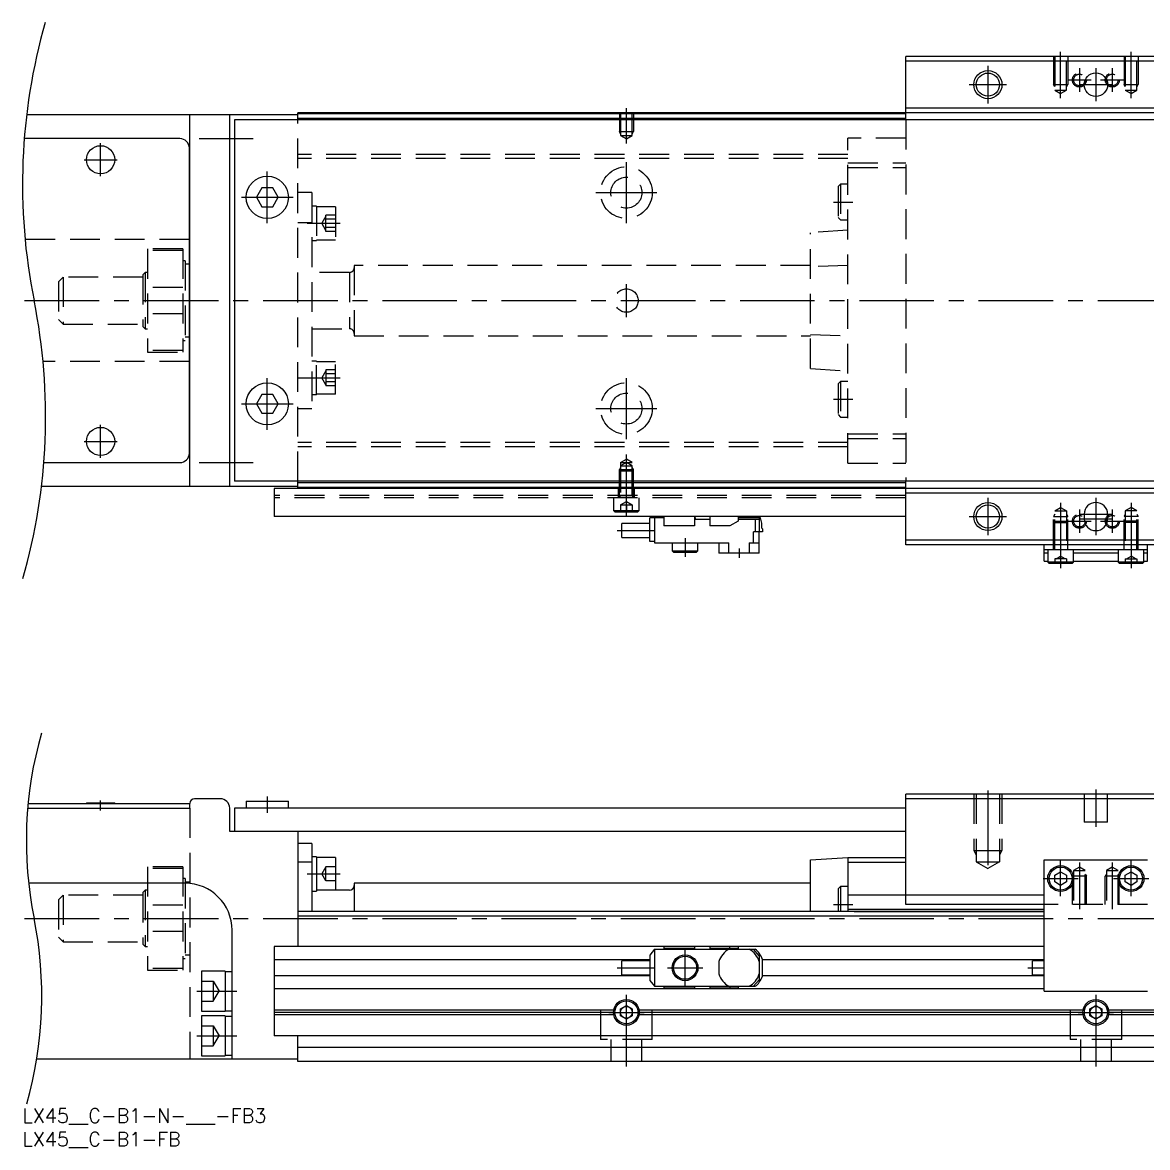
# Model space of a CAD drawing. Extents: x 0 to 520, y -8 to 231.
# Drawn here: x 0 to 239.6, y -8.3 to 231.4 of the extents above; entities that cross this region are included whole.
import ezdxf

# ---------------------------------------------------------------- set-up
doc = ezdxf.new("R2010")
doc.units = 0
doc.header["$LTSCALE"] = 0.5
doc.linetypes.add('CENTER', pattern=[50.8, 31.75, -6.35, 6.35, -6.35])
doc.linetypes.add('DASHED', pattern=[19.05, 12.7, -6.35])
for name, color, linetype in [('MSM_CENTER', 1, 'CENTER'), ('MSM_CONTINUOUS', 7, 'CONTINUOUS'), ('MSM_DASHED', 4, 'DASHED'), ('MSM_NARROW', 5, 'CONTINUOUS'), ('MSM_PART_NUMBER', 7, 'CONTINUOUS')]:
    doc.layers.add(name, color=color, linetype=linetype)
doc.styles.get("Standard").update_dxf_attribs({"font": 'txt.shx', "height": 3, "bigfont": 'bigfont.shx'})

# ---------------------------------------------------------------- blocks, each defined once
blk = doc.blocks.new('*U2')
at = {"layer": 'MSM_PART_NUMBER'}
blk.add_text('LX45__C-B1-N-___-FB3', height=3, dxfattribs=at).set_placement((0, -3))
blk = doc.blocks.new('*U3')
at = {"layer": 'MSM_PART_NUMBER'}
blk.add_text('LX45__C-B1-FB', height=3, dxfattribs=at).set_placement((0, -8))

msp = doc.modelspace()

# ---------------------------------------------------------------- linework, layer by layer
at = {"layer": 'MSM_CENTER'}
for p, q in [((221.14, 215.21), (221.14, 225.12)), ((236.14, 215.21), (236.14, 225.12)), ((205.64, 222.12), (205.64, 214.12)), ((225.14, 221.62), (225.14, 216.62)), ((228.64, 221.62), (228.64, 214.62)), ((232.14, 221.62), (232.14, 216.62)), ((201.64, 218.12), (209.64, 218.12)), ((222.64, 219.12), (227.64, 219.12)), ((225.14, 218.12), (232.14, 218.12)), ((229.64, 219.12), (234.64, 219.12)), ((128.64, 205.61), (128.64, 213.12)), ((37.64, 206.62), (49.14, 206.62)), ((16.64, 198.62), (16.64, 205.62)), ((13.14, 202.12), (20.14, 202.12)), ((128.64, 188.62), (128.64, 201.62)), ((52.14, 188.62), (52.14, 199.62)), ((46.64, 194.12), (57.64, 194.12)), ((122.14, 195.12), (135.14, 195.12)), ((172.74, 193.12), (176.84, 193.12)), ((60.64, 188.58), (67.64, 188.58)), ((128.64, 168.62), (128.64, 175.62)), ((0.46, 172.12), (412.64, 172.12)), ((52.14, 144.62), (52.14, 155.62)), ((60.64, 155.67), (67.64, 155.67)), ((128.64, 142.62), (128.64, 155.62)), ((172.74, 151.12), (176.84, 151.12)), ((46.64, 150.12), (57.64, 150.12)), ((122.14, 149.12), (135.14, 149.12)), ((16.64, 138.62), (16.64, 145.62)), ((13.14, 142.12), (20.14, 142.12)), ((128.64, 126.12), (128.64, 139.33)), ((37.64, 137.62), (49.14, 137.62)), ((205.64, 130.12), (205.64, 122.12)), ((228.64, 130.12), (228.64, 122.12)), ((221.14, 129.03), (221.14, 115.12)), ((225.14, 127.62), (225.14, 122.62)), ((232.14, 127.62), (232.14, 122.62)), ((236.14, 129.03), (236.14, 115.12)), ((201.64, 126.12), (209.64, 126.12)), ((222.64, 125.12), (227.64, 125.12)), ((225.14, 126.62), (232.14, 126.62)), ((225.14, 125.62), (232.14, 125.62)), ((229.64, 125.12), (234.64, 125.12)), ((126.64, 123.17), (134.64, 123.17)), ((141.14, 121.52), (141.14, 117.52)), ((152.64, 119.32), (152.64, 117.32)), ((205.64, 67.76), (205.64, 50.18)), ((228.64, 68), (228.64, 60)), ((16.64, 63.5), (16.64, 65.6)), ((52.14, 66.5), (52.14, 63)), ((221.14, 45.25), (221.14, 52.75)), ((236.14, 45.25), (236.14, 52.75)), ((225.14, 52.41), (225.14, 42.5)), ((232.14, 52.41), (232.14, 42.5)), ((60.64, 50), (67.64, 50)), ((217.39, 49), (224.89, 49)), ((232.39, 49), (239.89, 49)), ((172.74, 43.5), (176.84, 43.5)), ((0.46, 40.5), (412.64, 40.5)), ((141.14, 26.25), (141.14, 33.75)), ((126.64, 30), (134.64, 30)), ((137.39, 30), (144.89, 30)), ((214.14, 30), (217.64, 30)), ((37.14, 25), (45.64, 25)), ((128.64, 9), (128.64, 24.25)), ((228.64, 24.25), (228.64, 9)), ((124.89, 20.5), (132.39, 20.5)), ((224.89, 20.5), (232.39, 20.5)), ((37.14, 15.5), (45.64, 15.5))]:
    msp.add_line(p, q, dxfattribs=at)
at = {"layer": 'MSM_CONTINUOUS'}
for p, q in [((269.14, 224.12), (188.14, 224.12)), ((188.14, 210.62), (188.14, 224.12)), ((269.14, 223.12), (188.14, 223.12)), ((58.64, 211.72), (0.88, 211.72)), ((35.64, 132.52), (35.64, 211.72)), ((44.14, 132.52), (44.14, 211.72)), ((398.64, 212.12), (58.64, 212.12)), ((58.64, 210.62), (58.64, 212.12)), ((188.14, 211.92), (58.64, 211.92)), ((188.14, 210.92), (58.64, 210.92)), ((269.14, 213.12), (188.14, 213.12)), ((410.14, 210.62), (45.14, 210.62)), ((45.14, 210.62), (45.14, 133.62)), ((33.54, 206.62), (0.38, 206.62)), ((35.54, 139.62), (35.54, 204.62)), ((35.64, 202.22), (35.54, 202.22)), ((35.64, 197.72), (35.54, 197.72)), ((50.99, 196.12), (49.83, 194.12)), ((49.83, 194.12), (50.99, 192.12)), ((53.3, 196.12), (50.99, 196.12)), ((54.45, 194.12), (53.3, 196.12)), ((53.3, 192.12), (54.45, 194.12)), ((50.99, 192.12), (53.3, 192.12)), ((35.64, 185.12), (35.54, 185.12)), ((35.64, 179.87), (35.54, 179.87)), ((35.54, 164.37), (35.64, 164.37)), ((35.64, 159.12), (35.54, 159.12)), ((50.99, 152.12), (49.83, 150.12)), ((53.3, 152.12), (50.99, 152.12)), ((54.45, 150.12), (53.3, 152.12)), ((49.83, 150.12), (50.99, 148.12)), ((53.3, 148.12), (54.45, 150.12)), ((35.64, 146.52), (35.54, 146.52)), ((50.99, 148.12), (53.3, 148.12)), ((35.54, 142.02), (35.64, 142.02)), ((4.55, 137.62), (33.54, 137.62)), ((58.64, 132.52), (4.05, 132.52)), ((410.14, 133.62), (45.14, 133.62)), ((53.64, 132.12), (53.64, 126.12)), ((188.14, 132.12), (53.64, 132.12)), ((58.64, 132.12), (58.64, 133.62)), ((188.14, 133.32), (58.64, 133.32)), ((188.14, 132.32), (58.64, 132.32)), ((188.14, 120.12), (188.14, 133.62)), ((403.64, 132.12), (188.14, 132.12)), ((269.14, 131.12), (188.14, 131.12)), ((188.14, 126.12), (53.64, 126.12)), ((127.64, 121.67), (127.64, 124.67)), ((133.64, 124.67), (127.64, 124.67)), ((136.64, 125.82), (133.64, 125.82)), ((133.64, 120.82), (133.64, 125.82)), ((134.64, 125.82), (134.64, 120.52)), ((136.64, 126.12), (136.64, 124.12)), ((143.14, 126.12), (143.14, 124.12)), ((143.39, 125.82), (143.14, 125.82)), ((143.39, 125.52), (143.39, 125.82)), ((146.44, 125.52), (143.39, 125.52)), ((146.44, 126.12), (146.44, 124.12)), ((152.44, 125.14), (150.69, 124.12)), ((152.44, 126.12), (152.44, 125.14)), ((157.18, 125.82), (152.44, 125.82)), ((157.01, 125.52), (152.44, 125.52)), ((156.08, 125.52), (156.08, 122.88)), ((156.94, 125.52), (156.94, 122.88)), ((157.01, 125.52), (157.01, 125.82)), ((157.5, 124.74), (157.18, 125.82)), ((157.5, 123.62), (157.5, 124.74)), ((226.14, 126.62), (226.14, 125.62)), ((231.14, 125.62), (231.14, 126.62)), ((143.14, 124.12), (136.64, 124.12)), ((150.69, 124.12), (146.44, 124.12)), ((157.64, 122.88), (155.71, 122.88)), ((155.71, 120.52), (155.71, 122.88)), ((156.94, 118.32), (156.94, 122.88)), ((157.64, 123.47), (157.5, 123.62)), ((157.64, 123.47), (157.64, 122.88)), ((127.64, 121.67), (133.64, 121.67)), ((134.64, 120.82), (133.64, 120.82)), ((134.64, 120.52), (150.49, 120.52)), ((138.39, 120.52), (138.39, 118.82)), ((143.89, 118.82), (143.89, 120.52)), ((148.34, 120.52), (148.34, 118.32)), ((150.49, 118.32), (150.49, 120.52)), ((154.8, 120.52), (156.94, 120.52)), ((154.8, 120.52), (154.8, 118.32)), ((269.14, 121.12), (188.14, 121.12)), ((269.14, 120.12), (188.14, 120.12)), ((217.64, 116.62), (217.64, 120.12)), ((239.64, 116.62), (239.64, 120.12)), ((138.39, 118.82), (138.69, 118.52)), ((138.39, 118.82), (143.89, 118.82)), ((138.69, 118.52), (143.59, 118.52)), ((143.59, 118.52), (143.89, 118.82)), ((156.94, 118.32), (148.34, 118.32)), ((217.64, 119.12), (239.64, 119.12)), ((217.64, 118.39), (218.39, 118.39)), ((218.39, 119.12), (218.39, 116.42)), ((223.89, 116.42), (223.89, 119.12)), ((223.89, 118.39), (233.39, 118.39)), ((233.39, 119.12), (233.39, 116.42)), ((238.89, 116.42), (238.89, 119.12)), ((238.89, 118.39), (239.64, 118.39)), ((217.64, 116.62), (218.39, 116.62)), ((218.39, 116.42), (218.69, 116.12)), ((223.89, 116.42), (218.39, 116.42)), ((223.59, 116.12), (218.69, 116.12)), ((223.59, 116.12), (223.89, 116.42)), ((223.89, 116.62), (233.39, 116.62)), ((238.89, 116.42), (233.39, 116.42)), ((233.39, 116.42), (233.69, 116.12)), ((238.59, 116.12), (233.69, 116.12)), ((238.59, 116.12), (238.89, 116.42)), ((238.89, 116.62), (239.64, 116.62)), ((1.21, 65), (35.54, 65)), ((13.64, 65.1), (19.64, 65.1)), ((13.64, 65.1), (13.64, 65)), ((19.64, 65), (19.64, 65.1)), ((35.54, 65), (35.54, 64)), ((35.64, 64), (35.64, 65)), ((42.14, 66), (36.64, 66)), ((47.64, 65.5), (47.64, 64)), ((47.64, 65.5), (56.64, 65.5)), ((56.64, 64), (56.64, 65.5)), ((269.14, 67), (188.14, 67)), ((188.14, 43.5), (188.14, 67)), ((269.14, 66), (188.14, 66)), ((1.12, 64), (35.64, 64)), ((44.14, 59), (44.14, 64)), ((45.14, 64), (45.14, 59)), ((188.14, 64), (45.14, 64)), ((188.14, 59), (44.14, 59)), ((58.64, 59), (58.64, 34.5)), ((61.64, 56.5), (58.64, 56.5)), ((61.64, 56.5), (61.64, 42)), ((62.64, 53.65), (61.64, 53.65)), ((62.64, 53.65), (62.64, 46.35)), ((66.64, 53.5), (62.64, 53.5)), ((66.64, 53.5), (66.64, 46.5)), ((167.84, 53), (175.84, 53.5)), ((167.84, 42), (167.84, 53)), ((175.84, 53.5), (188.14, 53.5)), ((175.84, 53.5), (175.84, 42)), ((217.64, 53), (239.64, 53)), ((217.64, 25), (217.64, 53)), ((61.64, 52.5), (58.64, 52.5)), ((175.84, 52.5), (188.14, 52.5)), ((219.89, 49.72), (221.14, 50.44)), ((221.14, 50.44), (222.39, 49.72)), ((234.89, 49.72), (236.14, 50.44)), ((236.14, 50.44), (237.39, 49.72)), ((34.64, 48), (1.31, 48)), ((70.64, 48), (70.64, 42)), ((167.84, 48), (70.64, 48)), ((219.89, 48.28), (219.89, 49.72)), ((221.14, 47.56), (219.89, 48.28)), ((222.39, 48.28), (221.14, 47.56)), ((222.39, 49.72), (222.39, 48.28)), ((234.89, 48.28), (234.89, 49.72)), ((236.14, 47.56), (234.89, 48.28)), ((237.39, 48.28), (236.14, 47.56)), ((237.39, 49.72), (237.39, 48.28)), ((61.64, 46.35), (62.64, 46.35)), ((69.64, 46.5), (62.64, 46.5)), ((174.24, 47.3), (173.74, 46.8)), ((173.74, 46.8), (173.74, 42)), ((175.84, 47.3), (174.24, 47.3)), ((174.24, 47.3), (174.24, 42)), ((217.64, 45.5), (175.84, 45.5)), ((217.64, 43.5), (188.14, 43.5)), ((217.64, 42), (58.64, 42)), ((217.64, 41), (58.64, 41)), ((217.64, 42.4), (175.84, 42.4)), ((177.14, 42), (217.64, 42)), ((44.64, 10.5), (44.64, 38)), ((53.64, 34.5), (53.64, 15.5)), ((217.64, 34.5), (53.64, 34.5)), ((134.64, 33.95), (133.64, 32.69)), ((134.64, 33.95), (156.08, 33.95)), ((134.64, 33.95), (134.64, 26.05)), ((136.64, 34.5), (136.64, 33.95)), ((143.14, 34.1), (136.64, 34.1)), ((143.14, 34.5), (143.14, 33.95)), ((146.44, 34.5), (146.44, 33.95)), ((152.44, 34.1), (146.44, 34.1)), ((150.69, 34.1), (150.69, 34.5)), ((152.44, 34.5), (152.44, 33.95)), ((156.94, 32.55), (155.71, 33.95)), ((133.64, 31.7), (53.64, 31.7)), ((127.64, 28.5), (127.64, 31.5)), ((133.64, 31.5), (127.64, 31.5)), ((133.64, 32.69), (133.64, 27.3)), ((148.34, 31.33), (148.34, 28.67)), ((156.94, 32.55), (156.94, 27.45)), ((157.64, 28.24), (157.64, 31.76)), ((217.64, 31.7), (157.64, 31.7)), ((215.14, 28.5), (215.14, 31.5)), ((217.64, 31.5), (215.14, 31.5)), ((43.14, 29.25), (38.14, 29.25)), ((38.14, 29.25), (38.14, 20.75)), ((43.14, 29.25), (43.14, 20.75)), ((44.64, 29.15), (43.14, 29.15)), ((133.64, 28.3), (53.64, 28.3)), ((127.64, 28.5), (133.64, 28.5)), ((133.64, 27.3), (134.64, 26.05)), ((155.71, 26.05), (156.94, 27.45)), ((217.64, 28.3), (157.64, 28.3)), ((215.14, 28.5), (217.64, 28.5)), ((217.64, 25.5), (53.64, 25.5)), ((134.64, 26.05), (156.08, 26.05)), ((136.64, 26.05), (136.64, 25.5)), ((143.14, 25.9), (136.64, 25.9)), ((143.14, 26.05), (143.14, 25.5)), ((146.44, 26.05), (146.44, 25.5)), ((152.44, 25.9), (146.44, 25.9)), ((150.69, 25.9), (150.69, 25.5)), ((152.44, 26.05), (152.44, 25.5)), ((217.64, 25), (239.64, 25)), ((127.39, 21.22), (128.64, 21.94)), ((128.64, 21.94), (129.89, 21.22)), ((227.39, 21.22), (228.64, 21.94)), ((228.64, 21.94), (229.89, 21.22)), ((38.14, 20.75), (43.14, 20.75)), ((43.14, 19.75), (38.14, 19.75)), ((38.14, 19.75), (38.14, 11.25)), ((43.14, 20.85), (44.64, 20.85)), ((43.14, 19.75), (43.14, 11.25)), ((44.64, 19.65), (43.14, 19.65)), ((125.94, 21), (53.64, 21)), ((125.89, 20.5), (53.64, 20.5)), ((125.94, 20), (53.64, 20)), ((127.39, 19.78), (127.39, 21.22)), ((128.64, 19.06), (127.39, 19.78)), ((129.89, 19.78), (128.64, 19.06)), ((129.89, 21.22), (129.89, 19.78)), ((225.94, 21), (131.35, 21)), ((225.94, 20), (131.35, 20)), ((225.89, 20.5), (131.39, 20.5)), ((227.39, 19.78), (227.39, 21.22)), ((228.64, 19.06), (227.39, 19.78)), ((229.89, 19.78), (228.64, 19.06)), ((229.89, 21.22), (229.89, 19.78)), ((325.94, 21), (231.35, 21)), ((325.94, 20), (231.35, 20)), ((325.89, 20.5), (231.39, 20.5)), ((403.64, 15.5), (53.64, 15.5)), ((58.64, 10), (58.64, 15.5)), ((398.64, 13), (58.64, 13)), ((58.64, 10.5), (3.01, 10.5)), ((38.14, 11.25), (43.14, 11.25)), ((43.14, 11.35), (44.64, 11.35)), ((398.64, 10), (58.64, 10))]:
    msp.add_line(p, q, dxfattribs=at)
for centre, radius in [((205.64, 218.12), 2.46), ((228.64, 218.12), 2.5), ((16.64, 202.12), 3), ((52.14, 194.12), 4.5), ((52.14, 150.12), 4.5), ((16.64, 142.12), 3), ((205.64, 126.12), 2.46), ((221.14, 49), 2.75), ((221.14, 49), 2.45), ((236.14, 49), 2.75), ((236.14, 49), 2.45), ((141.14, 30), 2.75), ((141.14, 30), 2.45), ((128.64, 20.5), 2.75), ((128.64, 20.5), 2.45), ((128.64, 20.5), 1.25), ((228.64, 20.5), 2.75), ((228.64, 20.5), 2.45), ((228.64, 20.5), 1.25)]:
    msp.add_circle(centre, radius, dxfattribs=at)
for centre, radius, start, end in [((33.54, 204.62), 2, 0, 90), ((33.54, 139.62), 2, 270, 0), ((228.64, 126.62), 2.5, 0, 180), ((228.64, 125.62), 2.5, 180, 0), ((36.64, 65), 1, 90, 180), ((42.14, 64), 2, 0, 90), ((34.64, 38), 10, 0, 90), ((69.64, 47.5), 1, 270, 0), ((152.64, 30), 4.5, 118.6246, 162.8538), ((152.64, 30), 4.5, 17.1462, 61.3754), ((153.02, 30), 5, 38.3525, 52.1855), ((152.64, 30), 5.3, 19.37, 35.8295), ((152.64, 30), 4.5, 197.1462, 241.3754), ((152.64, 30), 4.5, 298.6246, 342.8538), ((153.02, 30), 5, 307.8145, 321.6475), ((152.64, 30), 5.3, 324.1705, 340.63)]:
    msp.add_arc(centre, radius, start, end, dxfattribs=at)
at = {"layer": 'MSM_DASHED'}
for p, q in [((219.64, 224.12), (219.64, 218.12)), ((219.91, 224.12), (219.91, 216.92)), ((222.37, 216.92), (222.37, 224.12)), ((222.64, 224.12), (222.64, 218.12)), ((234.64, 224.12), (234.64, 218.12)), ((234.91, 224.12), (234.91, 216.92)), ((237.37, 216.92), (237.37, 224.12)), ((237.64, 224.12), (237.64, 218.12)), ((219.64, 218.12), (222.64, 218.12)), ((219.91, 217.66), (219.64, 218.12)), ((222.37, 217.66), (222.64, 218.12)), ((234.64, 218.12), (237.64, 218.12)), ((234.91, 217.66), (234.64, 218.12)), ((237.37, 217.66), (237.64, 218.12)), ((219.91, 216.92), (222.37, 216.92)), ((219.91, 216.92), (221.14, 216.21)), ((221.14, 216.21), (222.37, 216.92)), ((234.91, 216.92), (237.37, 216.92)), ((234.91, 216.92), (236.14, 216.21)), ((236.14, 216.21), (237.37, 216.92)), ((127.14, 212.12), (127.14, 208.12)), ((127.41, 212.12), (127.41, 207.32)), ((129.87, 207.32), (129.87, 212.12)), ((130.14, 212.12), (130.14, 208.12)), ((58.64, 133.62), (58.64, 210.62)), ((188.14, 210.62), (188.14, 133.62)), ((127.14, 208.12), (130.14, 208.12)), ((127.41, 207.66), (127.14, 208.12)), ((127.41, 207.32), (128.64, 206.61)), ((127.41, 207.32), (129.87, 207.32)), ((128.64, 206.61), (129.87, 207.32)), ((129.87, 207.66), (130.14, 208.12)), ((188.14, 206.72), (175.84, 206.72)), ((175.84, 137.52), (175.84, 206.72)), ((175.84, 203.27), (58.64, 203.27)), ((175.84, 202.37), (58.64, 202.37)), ((175.84, 201.47), (188.14, 201.47)), ((175.84, 200.47), (188.14, 200.47)), ((174.24, 196.92), (173.74, 196.42)), ((175.84, 196.92), (174.24, 196.92)), ((174.24, 196.92), (174.24, 189.32)), ((61.64, 195.12), (58.64, 195.12)), ((61.64, 195.12), (61.64, 149.12)), ((173.74, 196.42), (173.74, 189.82)), ((62.64, 192.23), (61.64, 192.23)), ((62.64, 192.23), (62.64, 184.93)), ((66.64, 192.08), (62.64, 192.08)), ((66.64, 192.08), (66.64, 185.08)), ((64.64, 190.08), (63.77, 188.58)), ((64.64, 186.85), (64.64, 190.31)), ((66.64, 190.31), (64.64, 190.31)), ((66.64, 189.45), (64.64, 189.45)), ((173.74, 189.82), (174.24, 189.32)), ((174.24, 189.32), (175.84, 189.32)), ((61.64, 188.65), (58.64, 188.65)), ((64.64, 187.08), (63.77, 188.58)), ((66.64, 187.71), (64.64, 187.71)), ((175.84, 187.12), (167.84, 186.57)), ((35.54, 185.12), (0.55, 185.12)), ((61.64, 184.93), (62.64, 184.93)), ((62.64, 185.08), (66.64, 185.08)), ((66.64, 186.85), (64.64, 186.85)), ((167.84, 157.68), (167.84, 186.57)), ((34.14, 183.12), (26.64, 183.12)), ((26.64, 183.12), (26.64, 161.12)), ((34.14, 182.76), (26.64, 182.76)), ((34.14, 183.12), (34.14, 161.12)), ((34.64, 180.62), (34.14, 180.62)), ((34.64, 180.62), (34.64, 163.62)), ((35.54, 179.87), (34.64, 179.87)), ((26.14, 178.12), (25.64, 177.62)), ((25.64, 177.62), (25.64, 166.62)), ((26.14, 178.12), (26.14, 166.12)), ((26.64, 178.12), (26.14, 178.12)), ((69.64, 178.12), (61.64, 178.12)), ((69.64, 178.12), (69.64, 166.12)), ((70.64, 179.62), (70.64, 164.62)), ((167.84, 179.62), (70.64, 179.62)), ((175.84, 179.61), (167.84, 179.36)), ((8.64, 177.12), (7.64, 176.12)), ((7.64, 176.12), (7.64, 168.12)), ((8.64, 177.12), (8.64, 167.12)), ((25.64, 177.12), (8.64, 177.12)), ((34.14, 174.92), (26.64, 174.92)), ((7.64, 168.12), (8.64, 167.12)), ((34.14, 169.33), (26.64, 169.33)), ((8.64, 167.12), (25.64, 167.12)), ((25.64, 166.62), (26.14, 166.12)), ((26.14, 166.12), (26.64, 166.12)), ((61.64, 166.12), (69.64, 166.12)), ((34.14, 163.62), (34.64, 163.62)), ((34.64, 164.37), (35.54, 164.37)), ((70.64, 164.62), (167.84, 164.62)), ((167.84, 164.89), (175.84, 164.64)), ((34.14, 161.49), (26.64, 161.49)), ((26.64, 161.12), (34.14, 161.12)), ((35.54, 159.12), (4.38, 159.12)), ((61.64, 159.32), (62.64, 159.32)), ((62.64, 152.02), (62.64, 159.32)), ((62.64, 159.17), (66.64, 159.17)), ((66.64, 152.17), (66.64, 159.17)), ((64.64, 157.17), (63.77, 155.67)), ((64.64, 157.4), (64.64, 153.94)), ((66.64, 157.4), (64.64, 157.4)), ((66.64, 156.54), (64.64, 156.54)), ((167.84, 157.68), (175.84, 157.12)), ((61.64, 155.6), (58.64, 155.6)), ((64.64, 154.17), (63.77, 155.67)), ((66.64, 154.8), (64.64, 154.8)), ((66.64, 153.94), (64.64, 153.94)), ((174.24, 154.92), (173.74, 154.42)), ((173.74, 154.42), (173.74, 147.82)), ((175.84, 154.92), (174.24, 154.92)), ((174.24, 154.92), (174.24, 147.32)), ((62.64, 152.02), (61.64, 152.02)), ((66.64, 152.17), (62.64, 152.17)), ((58.64, 149.12), (61.64, 149.12)), ((173.74, 147.82), (174.24, 147.32)), ((174.24, 147.32), (175.84, 147.32)), ((175.84, 141.87), (58.64, 141.87)), ((175.84, 143.77), (188.14, 143.77)), ((175.84, 142.77), (188.14, 142.77)), ((175.84, 140.98), (58.64, 140.98)), ((127.41, 137.62), (128.64, 138.33)), ((128.64, 137.63), (127.41, 136.92)), ((127.41, 137.62), (129.87, 137.62)), ((127.41, 137.62), (127.41, 130.59)), ((127.41, 136.92), (129.87, 136.92)), ((129.87, 137.62), (128.64, 138.33)), ((129.87, 136.92), (128.64, 137.63)), ((129.87, 130.59), (129.87, 137.62)), ((175.84, 137.52), (188.14, 137.52)), ((127.41, 136.59), (127.14, 136.12)), ((127.14, 130.12), (127.14, 136.12)), ((127.14, 136.12), (130.14, 136.12)), ((127.45, 136.12), (127.14, 135.82)), ((127.14, 135.82), (130.14, 135.82)), ((130.14, 135.82), (129.83, 136.12)), ((130.14, 136.12), (129.87, 136.59)), ((130.14, 130.12), (130.14, 136.12)), ((126.89, 132.12), (126.89, 130.12)), ((130.39, 130.12), (130.39, 132.12)), ((188.14, 130.62), (53.64, 130.62)), ((188.14, 130.12), (53.64, 130.12)), ((125.89, 130.12), (125.89, 127.42)), ((127.14, 130.12), (127.41, 130.59)), ((127.14, 130.59), (130.14, 130.59)), ((130.14, 130.12), (129.87, 130.59)), ((131.39, 127.42), (131.39, 130.12)), ((125.89, 127.42), (126.19, 127.12)), ((125.89, 127.42), (131.39, 127.42)), ((126.19, 127.12), (131.09, 127.12)), ((127.39, 128.62), (128.64, 129.35)), ((127.39, 128.62), (127.39, 127.12)), ((127.39, 128.62), (129.89, 128.62)), ((128.64, 129.35), (129.89, 128.62)), ((128.64, 128.62), (128.64, 127.12)), ((129.89, 128.62), (129.89, 127.12)), ((131.09, 127.12), (131.39, 127.42)), ((219.91, 127.32), (221.14, 128.03)), ((219.91, 119.12), (219.91, 127.32)), ((219.91, 127.32), (222.37, 127.32)), ((221.14, 128.03), (222.37, 127.32)), ((222.37, 127.32), (222.37, 119.12)), ((236.14, 128.03), (234.91, 127.32)), ((237.37, 127.32), (234.91, 127.32)), ((234.91, 127.32), (234.91, 119.12)), ((237.37, 127.32), (236.14, 128.03)), ((237.37, 119.12), (237.37, 127.32)), ((219.91, 126.59), (219.64, 126.12)), ((219.64, 119.12), (219.64, 126.12)), ((219.64, 126.12), (222.64, 126.12)), ((219.64, 124.82), (219.95, 125.12)), ((219.64, 124.82), (222.64, 124.82)), ((219.95, 125.12), (222.33, 125.12)), ((222.33, 125.12), (222.64, 124.82)), ((222.37, 126.59), (222.64, 126.12)), ((222.64, 119.12), (222.64, 126.12)), ((234.91, 126.59), (234.64, 126.12)), ((237.64, 126.12), (234.64, 126.12)), ((234.64, 119.12), (234.64, 126.12)), ((234.95, 125.12), (234.64, 124.82)), ((237.64, 124.82), (234.64, 124.82)), ((237.33, 125.12), (234.95, 125.12)), ((237.64, 124.82), (237.33, 125.12)), ((237.37, 126.59), (237.64, 126.12)), ((237.64, 119.12), (237.64, 126.12)), ((220.2, 117.12), (221.14, 117.67)), ((222.08, 117.12), (221.14, 117.67)), ((235.2, 117.12), (236.14, 117.67)), ((237.08, 117.12), (236.14, 117.67)), ((219.89, 117.12), (219.89, 116.12)), ((222.39, 117.12), (219.89, 117.12)), ((221.14, 117.12), (221.14, 116.12)), ((222.39, 117.12), (222.39, 116.12)), ((234.89, 117.12), (234.89, 116.12)), ((234.89, 117.12), (237.39, 117.12)), ((236.14, 117.12), (236.14, 116.12)), ((237.39, 117.12), (237.39, 116.12)), ((202.64, 67), (202.64, 55)), ((203.18, 67), (203.18, 52.6)), ((208.1, 67), (208.1, 52.6)), ((208.64, 67), (208.64, 55)), ((226.14, 67), (226.14, 61)), ((231.14, 61), (231.14, 67)), ((35.64, 64), (35.64, 10.5)), ((231.14, 61), (226.14, 61)), ((202.64, 55), (208.64, 55)), ((202.64, 55), (203.18, 54.06)), ((208.64, 55), (208.1, 54.06)), ((34.14, 51.5), (26.64, 51.5)), ((26.64, 51.5), (26.64, 29.5)), ((34.14, 51.14), (26.64, 51.14)), ((34.14, 51.5), (34.14, 29.5)), ((64.64, 51.5), (63.77, 50)), ((64.64, 48.5), (64.64, 51.5)), ((66.64, 51.5), (64.64, 51.5)), ((203.18, 52.6), (208.1, 52.6)), ((203.18, 52.6), (205.64, 51.18)), ((208.1, 52.6), (205.64, 51.18)), ((225.14, 51.41), (223.91, 50.7)), ((223.91, 50.7), (223.91, 43.5)), ((223.91, 50.7), (226.37, 50.7)), ((226.37, 50.7), (225.14, 51.41)), ((226.37, 43.5), (226.37, 50.7)), ((232.14, 51.41), (230.91, 50.7)), ((230.91, 50.7), (230.91, 43.5)), ((230.91, 50.7), (233.37, 50.7)), ((233.37, 50.7), (232.14, 51.41)), ((233.37, 43.5), (233.37, 50.7)), ((34.64, 49), (34.14, 49)), ((34.64, 49), (34.64, 32)), ((35.64, 48.25), (34.64, 48.25)), ((64.64, 48.5), (63.77, 50)), ((64.64, 50), (66.64, 50)), ((66.64, 48.5), (64.64, 48.5)), ((223.91, 49.97), (223.64, 49.5)), ((226.64, 49.5), (223.64, 49.5)), ((223.64, 43.5), (223.64, 49.5)), ((226.37, 49.97), (226.64, 49.5)), ((226.64, 43.5), (226.64, 49.5)), ((230.91, 49.97), (230.64, 49.5)), ((233.64, 49.5), (230.64, 49.5)), ((230.64, 43.5), (230.64, 49.5)), ((233.37, 49.97), (233.64, 49.5)), ((233.64, 43.5), (233.64, 49.5)), ((26.14, 46.5), (25.64, 46)), ((25.64, 46), (25.64, 35)), ((26.64, 46.5), (26.14, 46.5)), ((26.14, 46.5), (26.14, 34.5)), ((8.64, 45.5), (7.64, 44.5)), ((7.64, 44.5), (7.64, 36.5)), ((25.64, 45.5), (8.64, 45.5)), ((8.64, 45.5), (8.64, 35.5)), ((34.14, 43.3), (26.64, 43.3)), ((239.64, 43.5), (217.64, 43.5)), ((7.64, 36.5), (8.64, 35.5)), ((34.14, 37.7), (26.64, 37.7)), ((8.64, 35.5), (25.64, 35.5)), ((25.64, 35), (26.14, 34.5)), ((26.14, 34.5), (26.64, 34.5)), ((34.14, 32), (34.64, 32)), ((34.64, 32.75), (35.64, 32.75)), ((34.14, 29.86), (26.64, 29.86)), ((26.64, 29.5), (34.14, 29.5)), ((38.14, 27.12), (40.64, 27.12)), ((40.64, 27.12), (40.64, 22.88)), ((40.64, 27.12), (41.87, 25)), ((38.14, 25), (40.64, 25)), ((40.64, 22.88), (41.87, 25)), ((38.14, 22.88), (40.64, 22.88)), ((123.14, 21), (123.14, 14.7)), ((134.14, 14.7), (134.14, 21)), ((223.14, 21), (223.14, 14.7)), ((234.14, 14.7), (234.14, 21)), ((38.14, 17.62), (40.64, 17.62)), ((40.64, 17.62), (41.87, 15.5)), ((40.64, 17.62), (40.64, 13.38)), ((38.14, 15.5), (40.64, 15.5)), ((40.64, 13.38), (41.87, 15.5)), ((134.14, 14.7), (123.14, 14.7)), ((125.34, 14.7), (125.34, 10)), ((131.94, 10), (131.94, 14.7)), ((234.14, 14.7), (223.14, 14.7)), ((225.34, 14.7), (225.34, 10)), ((231.94, 10), (231.94, 14.7)), ((38.14, 13.38), (40.64, 13.38))]:
    msp.add_line(p, q, dxfattribs=at)
for centre, radius in [((225.14, 219.12), 1.5), ((232.14, 219.12), 1.5), ((225.14, 219.12), 1.23), ((232.14, 219.12), 1.23), ((128.64, 195.12), 5.5), ((128.64, 195.12), 3.3), ((128.64, 172.12), 2.5), ((128.64, 149.12), 5.5), ((128.64, 149.12), 3.3), ((225.14, 125.12), 1.5), ((225.14, 125.12), 1.23), ((232.14, 125.12), 1.5), ((232.14, 125.12), 1.23)]:
    msp.add_circle(centre, radius, dxfattribs=at)
for centre, start, end in [((69.64, 179.12), 270, 0), ((69.64, 165.12), 0, 90)]:
    msp.add_arc(centre, 1, start, end, dxfattribs=at)
at = {"layer": 'MSM_NARROW'}
for centre in [(205.64, 218.12), (205.64, 126.12)]:
    msp.add_circle(centre, 3, dxfattribs=at)
for centre, radius, start, end in [((125.47, 196.87), 125.47, 164.0452, 191.3736), ((-120.54, 147.38), 125.47, 344.0452, 11.3736), ((84.47, 57), 83.65, 164.0452, 191.3736), ((-79.54, 24), 83.65, 344.0452, 11.3736)]:
    msp.add_arc(centre, radius, start, end, dxfattribs=at)

# ---------------------------------------------------------------- block references
at = {"layer": 'MSM_CONTINUOUS'}
for name in ['*U2', '*U3']:
    msp.add_blockref(name, (0, 0), dxfattribs=at)

doc.saveas('drawing.dxf')
